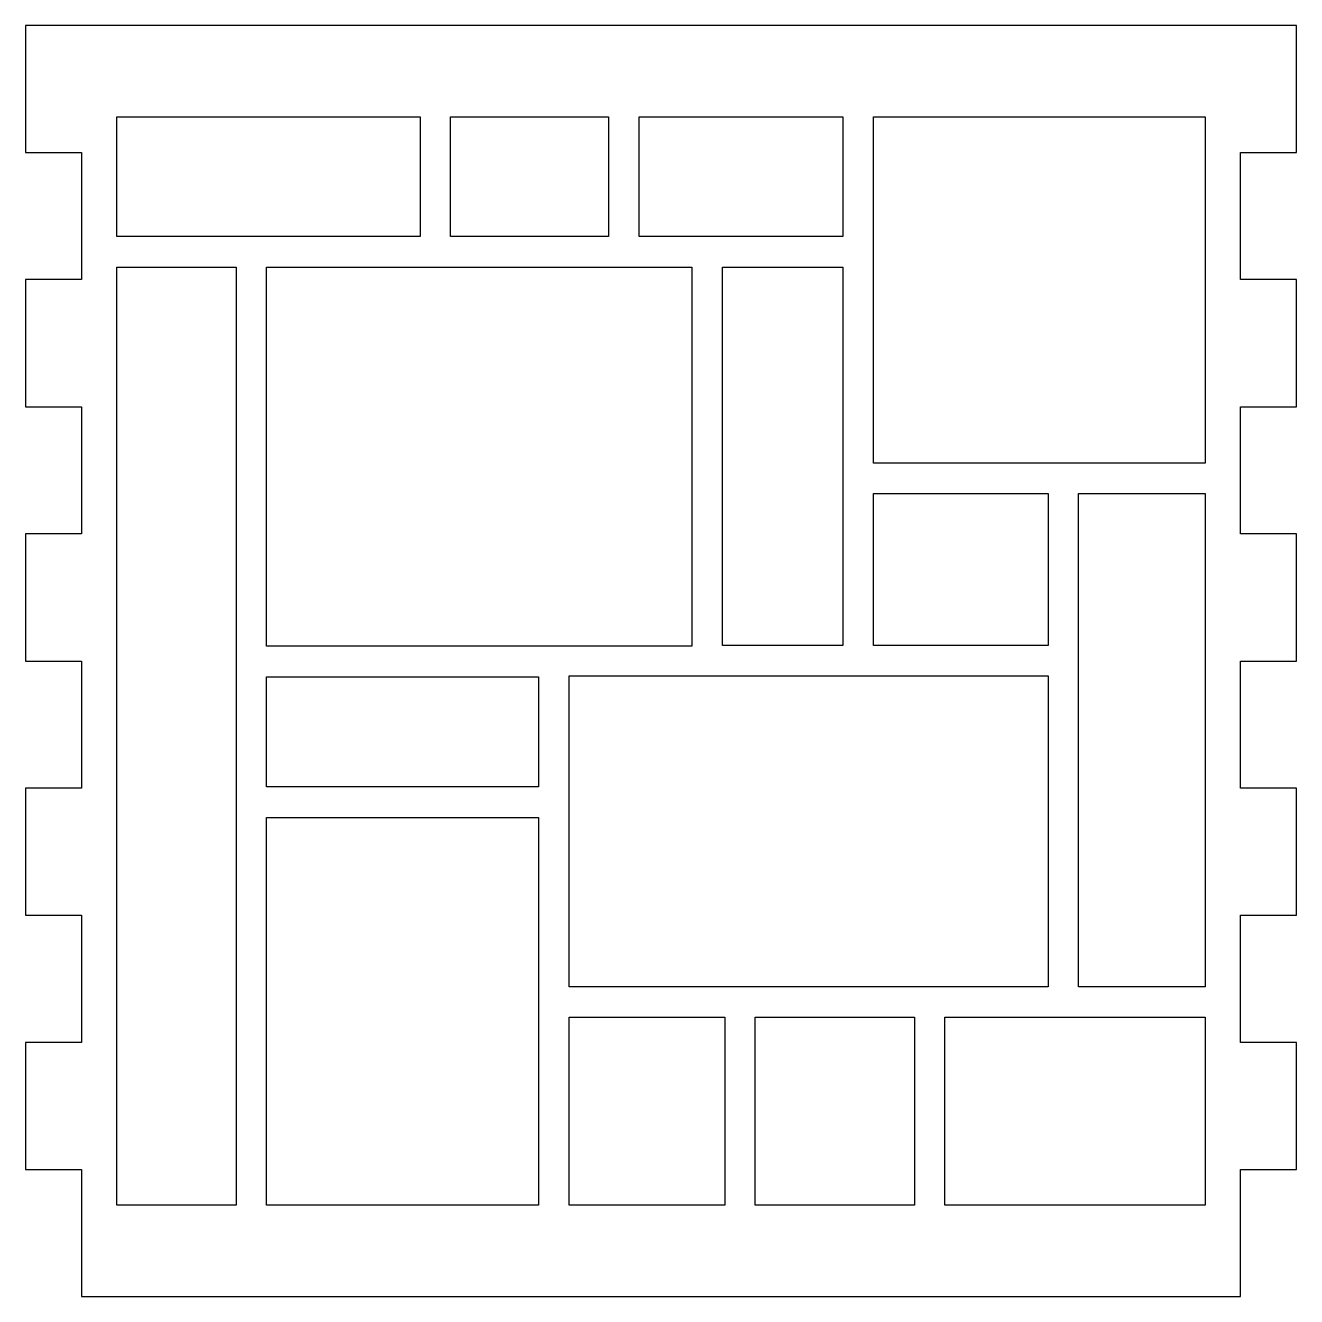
# Model space of a CAD drawing. Header units: millimetres. Extents: x 0 to 250, y 0 to 250.
import ezdxf

# ---------------------------------------------------------------- set-up
doc = ezdxf.new("R2010")
doc.units = ezdxf.units.MM
doc.layers.get('0').update_dxf_attribs({"linetype": 'CONTINUOUS'})

msp = doc.modelspace()

# ---------------------------------------------------------------- linework, layer by layer
for points in [[(11, 25), (11, 0), (239, 0), (239, 25), (250, 25), (250, 50), (239, 50), (239, 75), (250, 75), (250, 100), (239, 100), (239, 125), (250, 125), (250, 150), (239, 150), (239, 175), (250, 175), (250, 200), (239, 200), (239, 225), (250, 225), (250, 250), (0, 250), (0, 225), (11, 225), (11, 200), (0, 200), (0, 175), (11, 175), (11, 150), (0, 150), (0, 125), (11, 125), (11, 100), (0, 100), (0, 75), (11, 75), (11, 50), (0, 50), (0, 25)], [(18, 232), (77.61, 232), (77.61, 208.48), (18, 208.48)], [(114.68, 232), (114.68, 208.48), (83.61, 208.48), (83.61, 232)], [(160.79, 208.48), (120.68, 208.48), (120.68, 232), (160.79, 232)], [(166.79, 163.93), (166.79, 232), (232, 232), (232, 163.93)], [(18, 202.48), (41.43, 202.48), (41.43, 18), (18, 18)], [(47.43, 127.9), (47.43, 202.48), (131.07, 202.48), (131.07, 127.9)], [(160.79, 128.07), (137.07, 128.07), (137.07, 202.48), (160.79, 202.48)], [(166.79, 128.07), (166.79, 157.93), (201.12, 157.93), (201.12, 128.07)], [(232, 60.94), (207.12, 60.94), (207.12, 157.93), (232, 157.93)], [(47.43, 100.25), (47.43, 121.9), (100.94, 121.9), (100.94, 100.25)], [(106.94, 60.94), (106.94, 122.07), (201.12, 122.07), (201.12, 60.94)], [(100.94, 18), (47.43, 18), (47.43, 94.25), (100.94, 94.25)], [(137.53, 54.94), (137.53, 18), (106.94, 18), (106.94, 54.94)], [(143.53, 54.94), (174.85, 54.94), (174.85, 18), (143.53, 18)], [(180.85, 18), (180.85, 54.94), (232, 54.94), (232, 18)]]:
    msp.add_lwpolyline(points, close=True)

doc.saveas('drawing.dxf')
